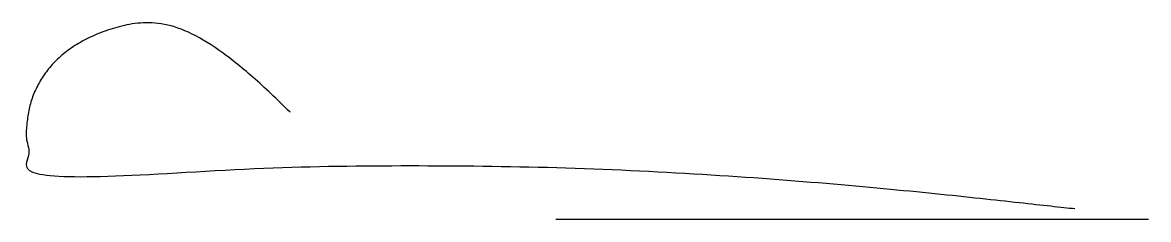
# Model space of a CAD drawing. Header units: metres. Extents: x -0.24 to 2.68, y 0.01 to 0.52.
import ezdxf

# ---------------------------------------------------------------- set-up
doc = ezdxf.new("R2010")
doc.units = ezdxf.units.M
doc.layers.add('dxf$gv', color=18, linetype='Continuous', true_color=0x000000)

msp = doc.modelspace()

# ---------------------------------------------------------------- linework, layer by layer
at = {"layer": 'dxf$gv'}
msp.add_open_spline([(0.4536, 0.2902, 8.682), (0.4204, 0.3235, 8.5636), (0.3563, 0.384, 8.3245), (0.2681, 0.4544, 7.9593), (0.1883, 0.502, 7.5884), (0.1183, 0.5228, 7.213), (0.0572, 0.523, 6.8357), (0.0035, 0.511, 6.4576), (-0.0443, 0.4947, 6.0788), (-0.0863, 0.4747, 5.6995), (-0.1228, 0.4513, 5.3199), (-0.1537, 0.4249, 4.9399), (-0.1793, 0.3956, 4.5598), (-0.1996, 0.3639, 4.1795), (-0.2147, 0.3301, 3.7992), (-0.225, 0.2945, 3.4187), (-0.2294, 0.2575, 3.0391), (-0.233, 0.2181, 2.6564), (-0.2156, 0.1798, 2.286), (-0.2525, 0.1281, 1.8708), (-0.0586, 0.1169, 1.6247), (0.3707, 0.148, 1.6436), (0.7383, 0.1527, 1.5948), (1.1207, 0.1494, 1.5571), (1.5061, 0.1319, 1.5426), (1.8552, 0.1058, 1.3716), (2.136, 0.0787, 1.1104), (2.3567, 0.0544, 0.7968), (2.4541, 0.0436, 0.5599), (2.4893, 0.04, 0.4376)], degree=3, dxfattribs=at)
at = {"layer": 'dxf$gv', "extrusion": (8.85965e-16, 1, 1.51644e-16)}
msp.add_open_spline([(2.6799, 0.0116, 0.4376), (2.6695, 0.0116, 0.5651), (2.6487, 0.0116, 0.8203), (2.6178, 0.0116, 1.2031), (2.5862, 0.0116, 1.5858), (2.5597, 0.0116, 1.9689), (2.5358, 0.0116, 2.3522), (2.5122, 0.0116, 2.7355), (2.4866, 0.0116, 3.1187), (2.4565, 0.0116, 3.5015), (2.4209, 0.0116, 3.8839), (2.3788, 0.0116, 4.2656), (2.3295, 0.0116, 4.6465), (2.272, 0.0116, 5.0262), (2.2057, 0.0116, 5.4044), (2.13, 0.0116, 5.781), (2.0446, 0.0116, 6.1554), (1.949, 0.0116, 6.5274), (1.8416, 0.0116, 6.8961), (1.7208, 0.0116, 7.2608), (1.5844, 0.0116, 7.6198), (1.4391, 0.0116, 7.9753), (1.2931, 0.0116, 8.3304), (1.1937, 0.0116, 8.5664), (1.1431, 0.0116, 8.684)], degree=3, dxfattribs=at)

doc.saveas('drawing.dxf')
